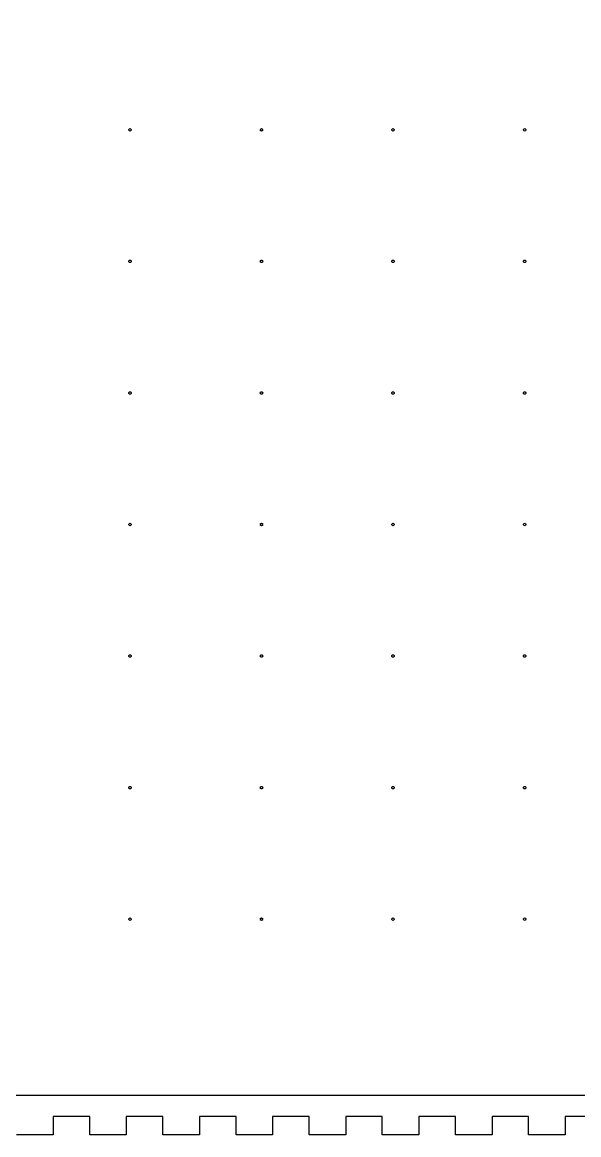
# Model space of a CAD drawing. Extents: x -1244 to 2756, y -1638 to 1362.
# Drawn here: x 1066 to 1248.6, y -640.9 to -275.8 of the extents above; entities that cross this region are included whole.
import ezdxf

# ---------------------------------------------------------------- set-up
doc = ezdxf.new("R2010")
doc.units = 0
doc.layers.add('Layer_1', color=7, linetype='CONTINUOUS')

msp = doc.modelspace()

# ---------------------------------------------------------------- linework, layer by layer
at = {"layer": 'Layer_1', "color": 7}
for points in [[(698.002527, 92.270025), (1418.335351, 92.270025), (1418.335351, -628.062779), (698.002527, -628.062779), (698.002527, 92.270025)], [(1101.74628, -311.07631), (1101.74628, -311.07631)], [(1144.92628, -311.07631), (1144.92628, -311.07631)], [(1188.10628, -311.07631), (1188.10628, -311.07631)], [(1231.286364, -311.07631), (1231.286364, -311.07631)], [(1101.74628, -354.25631), (1101.74628, -354.25631)], [(1144.92628, -354.25631), (1144.92628, -354.25631)], [(1188.10628, -354.25631), (1188.10628, -354.25631)], [(1231.286364, -354.25631), (1231.286364, -354.25631)], [(1101.74628, -397.43631), (1101.74628, -397.43631)], [(1144.92628, -397.43631), (1144.92628, -397.43631)], [(1188.10628, -397.43631), (1188.10628, -397.43631)], [(1231.286364, -397.43631), (1231.286364, -397.43631)], [(1101.74628, -440.616395), (1101.74628, -440.616395)], [(1144.92628, -440.616395), (1144.92628, -440.616395)], [(1188.10628, -440.616395), (1188.10628, -440.616395)], [(1231.286364, -440.616395), (1231.286364, -440.616395)], [(1101.74628, -483.796395), (1101.74628, -483.796395)], [(1144.92628, -483.796395), (1144.92628, -483.796395)], [(1188.10628, -483.796395), (1188.10628, -483.796395)], [(1231.286364, -483.796395), (1231.286364, -483.796395)], [(1101.74628, -526.976395), (1101.74628, -526.976395)], [(1144.92628, -526.976395), (1144.92628, -526.976395)], [(1188.10628, -526.976395), (1188.10628, -526.976395)], [(1231.286364, -526.976395), (1231.286364, -526.976395)], [(1101.74628, -570.156395), (1101.74628, -570.156395)], [(1144.92628, -570.156395), (1144.92628, -570.156395)], [(1188.10628, -570.156395), (1188.10628, -570.156395)], [(1231.286364, -570.156395), (1231.286364, -570.156395)]]:
    msp.add_lwpolyline(points, close=True, dxfattribs=at)
msp.add_lwpolyline([(1256.169079, -634.926677), (1244.16899, -634.926677), (1244.16899, -640.926694), (1232.169184, -640.926694), (1232.169184, -634.926677), (1220.169095, -634.926677), (1220.169095, -640.926694), (1208.169062, -640.926694), (1208.169062, -634.926677), (1196.169058, -634.926677), (1196.169058, -640.926694), (1184.169054, -640.926694), (1184.169054, -634.926677), (1172.16905, -634.926677), (1172.16905, -640.926694), (1160.169017, -640.926694), (1160.169017, -634.926677), (1148.169013, -634.926677), (1148.169013, -640.926694), (1136.169009, -640.926694), (1136.169009, -634.926677), (1124.169004, -634.926677), (1124.169004, -640.926694), (1112.169, -640.926694), (1112.169, -634.926677), (1100.168968, -634.926677), (1100.168968, -640.926694), (1088.168964, -640.926694), (1088.168964, -634.926677), (1076.168959, -634.926677), (1076.168959, -640.926694), (1064.168955, -640.926694)], dxfattribs=at)
for points in [[(1100.951429, -311.07631), (1100.951429, -310.970907), (1100.9933, -310.86982), (1101.067832, -310.795288)], [(1101.067832, -311.357333), (1100.9933, -311.282801), (1100.951429, -311.181714), (1100.951429, -311.07631)], [(1101.067832, -310.795288), (1101.142364, -310.720756), (1101.24345, -310.678885), (1101.348854, -310.678885)], [(1101.348854, -311.473736), (1101.24345, -311.473736), (1101.142364, -311.431865), (1101.067832, -311.357333)], [(1101.348854, -310.678885), (1101.454258, -310.678885), (1101.555345, -310.720756), (1101.629877, -310.795288)], [(1101.629877, -311.357333), (1101.555345, -311.431865), (1101.454258, -311.473736), (1101.348854, -311.473736)], [(1101.629877, -310.795288), (1101.704408, -310.86982), (1101.74628, -310.970907), (1101.74628, -311.07631)], [(1101.74628, -311.07631), (1101.74628, -311.181714), (1101.704408, -311.282801), (1101.629877, -311.357333)], [(1144.131429, -311.07631), (1144.131429, -310.970907), (1144.1733, -310.86982), (1144.247832, -310.795288)], [(1144.247832, -311.357333), (1144.1733, -311.282801), (1144.131429, -311.181714), (1144.131429, -311.07631)], [(1144.247832, -310.795288), (1144.322364, -310.720756), (1144.42345, -310.678885), (1144.528854, -310.678885)], [(1144.528854, -311.473736), (1144.42345, -311.473736), (1144.322364, -311.431865), (1144.247832, -311.357333)], [(1144.528854, -310.678885), (1144.634258, -310.678885), (1144.735345, -310.720756), (1144.809877, -310.795288)], [(1144.809877, -311.357333), (1144.735345, -311.431865), (1144.634258, -311.473736), (1144.528854, -311.473736)], [(1144.809877, -310.795288), (1144.884408, -310.86982), (1144.92628, -310.970907), (1144.92628, -311.07631)], [(1144.92628, -311.07631), (1144.92628, -311.181714), (1144.884408, -311.282801), (1144.809877, -311.357333)], [(1187.311429, -311.07631), (1187.311429, -310.970907), (1187.3533, -310.86982), (1187.427832, -310.795288)], [(1187.427832, -311.357333), (1187.3533, -311.282801), (1187.311429, -311.181714), (1187.311429, -311.07631)], [(1187.427832, -310.795288), (1187.502364, -310.720756), (1187.60345, -310.678885), (1187.708854, -310.678885)], [(1187.708854, -311.473736), (1187.60345, -311.473736), (1187.502364, -311.431865), (1187.427832, -311.357333)], [(1187.708854, -310.678885), (1187.814258, -310.678885), (1187.915345, -310.720756), (1187.989877, -310.795288)], [(1187.989877, -311.357333), (1187.915345, -311.431865), (1187.814258, -311.473736), (1187.708854, -311.473736)], [(1187.989877, -310.795288), (1188.064408, -310.86982), (1188.10628, -310.970907), (1188.10628, -311.07631)], [(1188.10628, -311.07631), (1188.10628, -311.181714), (1188.064408, -311.282801), (1187.989877, -311.357333)], [(1230.491514, -311.07631), (1230.491513, -310.970907), (1230.533385, -310.86982), (1230.607916, -310.795288)], [(1230.607916, -311.357333), (1230.533385, -311.282801), (1230.491513, -311.181714), (1230.491514, -311.07631)], [(1230.607916, -310.795288), (1230.682448, -310.720756), (1230.783535, -310.678885), (1230.888939, -310.678885)], [(1230.888939, -311.473736), (1230.783535, -311.473736), (1230.682448, -311.431865), (1230.607916, -311.357333)], [(1230.888939, -310.678885), (1230.994343, -310.678885), (1231.09543, -310.720756), (1231.169961, -310.795288)], [(1231.169961, -311.357333), (1231.09543, -311.431865), (1230.994343, -311.473736), (1230.888939, -311.473736)], [(1231.169961, -310.795288), (1231.244493, -310.86982), (1231.286365, -310.970907), (1231.286364, -311.07631)], [(1231.286364, -311.07631), (1231.286365, -311.181714), (1231.244493, -311.282801), (1231.169961, -311.357333)], [(1100.951429, -354.25631), (1100.951429, -354.150907), (1100.9933, -354.04982), (1101.067832, -353.975288)], [(1101.067832, -353.975288), (1101.142364, -353.900756), (1101.24345, -353.858885), (1101.348854, -353.858885)], [(1101.348854, -353.858885), (1101.454258, -353.858885), (1101.555345, -353.900756), (1101.629877, -353.975288)], [(1101.629877, -353.975288), (1101.704408, -354.04982), (1101.74628, -354.150907), (1101.74628, -354.25631)], [(1144.131429, -354.25631), (1144.131429, -354.150907), (1144.1733, -354.04982), (1144.247832, -353.975288)], [(1144.247832, -353.975288), (1144.322364, -353.900756), (1144.42345, -353.858885), (1144.528854, -353.858885)], [(1144.528854, -353.858885), (1144.634258, -353.858885), (1144.735345, -353.900756), (1144.809877, -353.975288)], [(1144.809877, -353.975288), (1144.884408, -354.04982), (1144.92628, -354.150907), (1144.92628, -354.25631)], [(1187.311429, -354.25631), (1187.311429, -354.150907), (1187.3533, -354.04982), (1187.427832, -353.975288)], [(1187.427832, -353.975288), (1187.502364, -353.900756), (1187.60345, -353.858885), (1187.708854, -353.858885)], [(1187.708854, -353.858885), (1187.814258, -353.858885), (1187.915345, -353.900756), (1187.989877, -353.975288)], [(1187.989877, -353.975288), (1188.064408, -354.04982), (1188.10628, -354.150907), (1188.10628, -354.25631)], [(1230.491514, -354.25631), (1230.491513, -354.150907), (1230.533385, -354.04982), (1230.607916, -353.975288)], [(1230.607916, -353.975288), (1230.682448, -353.900756), (1230.783535, -353.858885), (1230.888939, -353.858885)], [(1230.888939, -353.858885), (1230.994343, -353.858885), (1231.09543, -353.900756), (1231.169961, -353.975288)], [(1231.169961, -353.975288), (1231.244493, -354.04982), (1231.286365, -354.150907), (1231.286364, -354.25631)], [(1101.067832, -354.537333), (1100.9933, -354.462801), (1100.951429, -354.361714), (1100.951429, -354.25631)], [(1101.348854, -354.653736), (1101.24345, -354.653736), (1101.142364, -354.611865), (1101.067832, -354.537333)], [(1101.629877, -354.537333), (1101.555345, -354.611865), (1101.454258, -354.653736), (1101.348854, -354.653736)], [(1101.74628, -354.25631), (1101.74628, -354.361714), (1101.704408, -354.462801), (1101.629877, -354.537333)], [(1144.247832, -354.537333), (1144.1733, -354.462801), (1144.131429, -354.361714), (1144.131429, -354.25631)], [(1144.528854, -354.653736), (1144.42345, -354.653736), (1144.322364, -354.611865), (1144.247832, -354.537333)], [(1144.809877, -354.537333), (1144.735345, -354.611865), (1144.634258, -354.653736), (1144.528854, -354.653736)], [(1144.92628, -354.25631), (1144.92628, -354.361714), (1144.884408, -354.462801), (1144.809877, -354.537333)], [(1187.427832, -354.537333), (1187.3533, -354.462801), (1187.311429, -354.361714), (1187.311429, -354.25631)], [(1187.708854, -354.653736), (1187.60345, -354.653736), (1187.502364, -354.611865), (1187.427832, -354.537333)], [(1187.989877, -354.537333), (1187.915345, -354.611865), (1187.814258, -354.653736), (1187.708854, -354.653736)], [(1188.10628, -354.25631), (1188.10628, -354.361714), (1188.064408, -354.462801), (1187.989877, -354.537333)], [(1230.607916, -354.537333), (1230.533385, -354.462801), (1230.491513, -354.361714), (1230.491514, -354.25631)], [(1230.888939, -354.653736), (1230.783535, -354.653736), (1230.682448, -354.611865), (1230.607916, -354.537333)], [(1231.169961, -354.537333), (1231.09543, -354.611865), (1230.994343, -354.653736), (1230.888939, -354.653736)], [(1231.286364, -354.25631), (1231.286365, -354.361714), (1231.244493, -354.462801), (1231.169961, -354.537333)], [(1100.951429, -397.43631), (1100.951429, -397.330907), (1100.9933, -397.22982), (1101.067832, -397.155288)], [(1101.067832, -397.717333), (1100.9933, -397.642801), (1100.951429, -397.541714), (1100.951429, -397.43631)], [(1101.067832, -397.155288), (1101.142364, -397.080756), (1101.24345, -397.038885), (1101.348854, -397.038885)], [(1101.348854, -397.833736), (1101.24345, -397.833736), (1101.142364, -397.791865), (1101.067832, -397.717333)], [(1101.348854, -397.038885), (1101.454258, -397.038885), (1101.555345, -397.080756), (1101.629877, -397.155288)], [(1101.629877, -397.717333), (1101.555345, -397.791865), (1101.454258, -397.833736), (1101.348854, -397.833736)], [(1101.629877, -397.155288), (1101.704408, -397.22982), (1101.74628, -397.330907), (1101.74628, -397.43631)], [(1101.74628, -397.43631), (1101.74628, -397.541714), (1101.704408, -397.642801), (1101.629877, -397.717333)], [(1144.131429, -397.43631), (1144.131429, -397.330907), (1144.1733, -397.22982), (1144.247832, -397.155288)], [(1144.247832, -397.717333), (1144.1733, -397.642801), (1144.131429, -397.541714), (1144.131429, -397.43631)], [(1144.247832, -397.155288), (1144.322364, -397.080756), (1144.42345, -397.038885), (1144.528854, -397.038885)], [(1144.528854, -397.833736), (1144.42345, -397.833736), (1144.322364, -397.791865), (1144.247832, -397.717333)], [(1144.528854, -397.038885), (1144.634258, -397.038885), (1144.735345, -397.080756), (1144.809877, -397.155288)], [(1144.809877, -397.717333), (1144.735345, -397.791865), (1144.634258, -397.833736), (1144.528854, -397.833736)], [(1144.809877, -397.155288), (1144.884408, -397.22982), (1144.92628, -397.330907), (1144.92628, -397.43631)], [(1144.92628, -397.43631), (1144.92628, -397.541714), (1144.884408, -397.642801), (1144.809877, -397.717333)], [(1187.311429, -397.43631), (1187.311429, -397.330907), (1187.3533, -397.22982), (1187.427832, -397.155288)], [(1187.427832, -397.717333), (1187.3533, -397.642801), (1187.311429, -397.541714), (1187.311429, -397.43631)], [(1187.427832, -397.155288), (1187.502364, -397.080756), (1187.60345, -397.038885), (1187.708854, -397.038885)], [(1187.708854, -397.833736), (1187.60345, -397.833736), (1187.502364, -397.791865), (1187.427832, -397.717333)], [(1187.708854, -397.038885), (1187.814258, -397.038885), (1187.915345, -397.080756), (1187.989877, -397.155288)], [(1187.989877, -397.717333), (1187.915345, -397.791865), (1187.814258, -397.833736), (1187.708854, -397.833736)], [(1187.989877, -397.155288), (1188.064408, -397.22982), (1188.10628, -397.330907), (1188.10628, -397.43631)], [(1188.10628, -397.43631), (1188.10628, -397.541714), (1188.064408, -397.642801), (1187.989877, -397.717333)], [(1230.491514, -397.43631), (1230.491513, -397.330907), (1230.533385, -397.22982), (1230.607916, -397.155288)], [(1230.607916, -397.717333), (1230.533385, -397.642801), (1230.491513, -397.541714), (1230.491514, -397.43631)], [(1230.607916, -397.155288), (1230.682448, -397.080756), (1230.783535, -397.038885), (1230.888939, -397.038885)], [(1230.888939, -397.833736), (1230.783535, -397.833736), (1230.682448, -397.791865), (1230.607916, -397.717333)], [(1230.888939, -397.038885), (1230.994343, -397.038885), (1231.09543, -397.080756), (1231.169961, -397.155288)], [(1231.169961, -397.717333), (1231.09543, -397.791865), (1230.994343, -397.833736), (1230.888939, -397.833736)], [(1231.169961, -397.155288), (1231.244493, -397.22982), (1231.286365, -397.330907), (1231.286364, -397.43631)], [(1231.286364, -397.43631), (1231.286365, -397.541714), (1231.244493, -397.642801), (1231.169961, -397.717333)], [(1100.951429, -440.616395), (1100.951429, -440.510991), (1100.9933, -440.409904), (1101.067832, -440.335373)], [(1101.067832, -440.897418), (1100.9933, -440.822886), (1100.951429, -440.721799), (1100.951429, -440.616395)], [(1101.067832, -440.335373), (1101.142364, -440.260841), (1101.24345, -440.218969), (1101.348854, -440.21897)], [(1101.348854, -441.01382), (1101.24345, -441.013821), (1101.142364, -440.971949), (1101.067832, -440.897418)], [(1101.348854, -440.21897), (1101.454258, -440.218969), (1101.555345, -440.260841), (1101.629877, -440.335373)], [(1101.629877, -440.897418), (1101.555345, -440.971949), (1101.454258, -441.013821), (1101.348854, -441.01382)], [(1101.629877, -440.335373), (1101.704408, -440.409904), (1101.74628, -440.510991), (1101.74628, -440.616395)], [(1101.74628, -440.616395), (1101.74628, -440.721799), (1101.704408, -440.822886), (1101.629877, -440.897418)], [(1144.131429, -440.616395), (1144.131429, -440.510991), (1144.1733, -440.409904), (1144.247832, -440.335373)], [(1144.247832, -440.897418), (1144.1733, -440.822886), (1144.131429, -440.721799), (1144.131429, -440.616395)], [(1144.247832, -440.335373), (1144.322364, -440.260841), (1144.42345, -440.218969), (1144.528854, -440.21897)], [(1144.528854, -441.01382), (1144.42345, -441.013821), (1144.322364, -440.971949), (1144.247832, -440.897418)], [(1144.528854, -440.21897), (1144.634258, -440.218969), (1144.735345, -440.260841), (1144.809877, -440.335373)], [(1144.809877, -440.897418), (1144.735345, -440.971949), (1144.634258, -441.013821), (1144.528854, -441.01382)], [(1144.809877, -440.335373), (1144.884408, -440.409904), (1144.92628, -440.510991), (1144.92628, -440.616395)], [(1144.92628, -440.616395), (1144.92628, -440.721799), (1144.884408, -440.822886), (1144.809877, -440.897418)], [(1187.311429, -440.616395), (1187.311429, -440.510991), (1187.3533, -440.409904), (1187.427832, -440.335373)], [(1187.427832, -440.897418), (1187.3533, -440.822886), (1187.311429, -440.721799), (1187.311429, -440.616395)], [(1187.427832, -440.335373), (1187.502364, -440.260841), (1187.60345, -440.218969), (1187.708854, -440.21897)], [(1187.708854, -441.01382), (1187.60345, -441.013821), (1187.502364, -440.971949), (1187.427832, -440.897418)], [(1187.708854, -440.21897), (1187.814258, -440.218969), (1187.915345, -440.260841), (1187.989877, -440.335373)], [(1187.989877, -440.897418), (1187.915345, -440.971949), (1187.814258, -441.013821), (1187.708854, -441.01382)], [(1187.989877, -440.335373), (1188.064408, -440.409904), (1188.10628, -440.510991), (1188.10628, -440.616395)], [(1188.10628, -440.616395), (1188.10628, -440.721799), (1188.064408, -440.822886), (1187.989877, -440.897418)], [(1230.491514, -440.616395), (1230.491513, -440.510991), (1230.533385, -440.409904), (1230.607916, -440.335373)], [(1230.607916, -440.897418), (1230.533385, -440.822886), (1230.491513, -440.721799), (1230.491514, -440.616395)], [(1230.607916, -440.335373), (1230.682448, -440.260841), (1230.783535, -440.218969), (1230.888939, -440.21897)], [(1230.888939, -441.01382), (1230.783535, -441.013821), (1230.682448, -440.971949), (1230.607916, -440.897418)], [(1230.888939, -440.21897), (1230.994343, -440.218969), (1231.09543, -440.260841), (1231.169961, -440.335373)], [(1231.169961, -440.897418), (1231.09543, -440.971949), (1230.994343, -441.013821), (1230.888939, -441.01382)], [(1231.169961, -440.335373), (1231.244493, -440.409904), (1231.286365, -440.510991), (1231.286364, -440.616395)], [(1231.286364, -440.616395), (1231.286365, -440.721799), (1231.244493, -440.822886), (1231.169961, -440.897418)], [(1100.951429, -483.796395), (1100.951429, -483.690991), (1100.9933, -483.589904), (1101.067832, -483.515373)], [(1101.067832, -484.077418), (1100.9933, -484.002886), (1100.951429, -483.901799), (1100.951429, -483.796395)], [(1101.067832, -483.515373), (1101.142364, -483.440841), (1101.24345, -483.398969), (1101.348854, -483.39897)], [(1101.348854, -484.19382), (1101.24345, -484.193821), (1101.142364, -484.151949), (1101.067832, -484.077418)], [(1101.348854, -483.39897), (1101.454258, -483.398969), (1101.555345, -483.440841), (1101.629877, -483.515373)], [(1101.629877, -484.077418), (1101.555345, -484.151949), (1101.454258, -484.193821), (1101.348854, -484.19382)], [(1101.629877, -483.515373), (1101.704408, -483.589904), (1101.74628, -483.690991), (1101.74628, -483.796395)], [(1101.74628, -483.796395), (1101.74628, -483.901799), (1101.704408, -484.002886), (1101.629877, -484.077418)], [(1144.131429, -483.796395), (1144.131429, -483.690991), (1144.1733, -483.589904), (1144.247832, -483.515373)], [(1144.247832, -484.077418), (1144.1733, -484.002886), (1144.131429, -483.901799), (1144.131429, -483.796395)], [(1144.247832, -483.515373), (1144.322364, -483.440841), (1144.42345, -483.398969), (1144.528854, -483.39897)], [(1144.528854, -484.19382), (1144.42345, -484.193821), (1144.322364, -484.151949), (1144.247832, -484.077418)], [(1144.528854, -483.39897), (1144.634258, -483.398969), (1144.735345, -483.440841), (1144.809877, -483.515373)], [(1144.809877, -484.077418), (1144.735345, -484.151949), (1144.634258, -484.193821), (1144.528854, -484.19382)], [(1144.809877, -483.515373), (1144.884408, -483.589904), (1144.92628, -483.690991), (1144.92628, -483.796395)], [(1144.92628, -483.796395), (1144.92628, -483.901799), (1144.884408, -484.002886), (1144.809877, -484.077418)], [(1187.311429, -483.796395), (1187.311429, -483.690991), (1187.3533, -483.589904), (1187.427832, -483.515373)], [(1187.427832, -484.077418), (1187.3533, -484.002886), (1187.311429, -483.901799), (1187.311429, -483.796395)], [(1187.427832, -483.515373), (1187.502364, -483.440841), (1187.60345, -483.398969), (1187.708854, -483.39897)], [(1187.708854, -484.19382), (1187.60345, -484.193821), (1187.502364, -484.151949), (1187.427832, -484.077418)], [(1187.708854, -483.39897), (1187.814258, -483.398969), (1187.915345, -483.440841), (1187.989877, -483.515373)], [(1187.989877, -484.077418), (1187.915345, -484.151949), (1187.814258, -484.193821), (1187.708854, -484.19382)], [(1187.989877, -483.515373), (1188.064408, -483.589904), (1188.10628, -483.690991), (1188.10628, -483.796395)], [(1188.10628, -483.796395), (1188.10628, -483.901799), (1188.064408, -484.002886), (1187.989877, -484.077418)], [(1230.491514, -483.796395), (1230.491513, -483.690991), (1230.533385, -483.589904), (1230.607916, -483.515373)], [(1230.607916, -484.077418), (1230.533385, -484.002886), (1230.491513, -483.901799), (1230.491514, -483.796395)], [(1230.607916, -483.515373), (1230.682448, -483.440841), (1230.783535, -483.398969), (1230.888939, -483.39897)], [(1230.888939, -484.19382), (1230.783535, -484.193821), (1230.682448, -484.151949), (1230.607916, -484.077418)], [(1230.888939, -483.39897), (1230.994343, -483.398969), (1231.09543, -483.440841), (1231.169961, -483.515373)], [(1231.169961, -484.077418), (1231.09543, -484.151949), (1230.994343, -484.193821), (1230.888939, -484.19382)], [(1231.169961, -483.515373), (1231.244493, -483.589904), (1231.286365, -483.690991), (1231.286364, -483.796395)], [(1231.286364, -483.796395), (1231.286365, -483.901799), (1231.244493, -484.002886), (1231.169961, -484.077418)], [(1100.951429, -526.976395), (1100.951429, -526.870991), (1100.9933, -526.769904), (1101.067832, -526.695373)], [(1101.067832, -527.257418), (1100.9933, -527.182886), (1100.951429, -527.081799), (1100.951429, -526.976395)], [(1101.067832, -526.695373), (1101.142364, -526.620841), (1101.24345, -526.578969), (1101.348854, -526.57897)], [(1101.348854, -527.37382), (1101.24345, -527.373821), (1101.142364, -527.331949), (1101.067832, -527.257418)], [(1101.348854, -526.57897), (1101.454258, -526.578969), (1101.555345, -526.620841), (1101.629877, -526.695373)], [(1101.629877, -527.257418), (1101.555345, -527.331949), (1101.454258, -527.373821), (1101.348854, -527.37382)], [(1101.629877, -526.695373), (1101.704408, -526.769904), (1101.74628, -526.870991), (1101.74628, -526.976395)], [(1101.74628, -526.976395), (1101.74628, -527.081799), (1101.704408, -527.182886), (1101.629877, -527.257418)], [(1144.131429, -526.976395), (1144.131429, -526.870991), (1144.1733, -526.769904), (1144.247832, -526.695373)], [(1144.247832, -527.257418), (1144.1733, -527.182886), (1144.131429, -527.081799), (1144.131429, -526.976395)], [(1144.247832, -526.695373), (1144.322364, -526.620841), (1144.42345, -526.578969), (1144.528854, -526.57897)], [(1144.528854, -527.37382), (1144.42345, -527.373821), (1144.322364, -527.331949), (1144.247832, -527.257418)], [(1144.528854, -526.57897), (1144.634258, -526.578969), (1144.735345, -526.620841), (1144.809877, -526.695373)], [(1144.809877, -527.257418), (1144.735345, -527.331949), (1144.634258, -527.373821), (1144.528854, -527.37382)], [(1144.809877, -526.695373), (1144.884408, -526.769904), (1144.92628, -526.870991), (1144.92628, -526.976395)], [(1144.92628, -526.976395), (1144.92628, -527.081799), (1144.884408, -527.182886), (1144.809877, -527.257418)], [(1187.311429, -526.976395), (1187.311429, -526.870991), (1187.3533, -526.769904), (1187.427832, -526.695373)], [(1187.427832, -527.257418), (1187.3533, -527.182886), (1187.311429, -527.081799), (1187.311429, -526.976395)], [(1187.427832, -526.695373), (1187.502364, -526.620841), (1187.60345, -526.578969), (1187.708854, -526.57897)], [(1187.708854, -527.37382), (1187.60345, -527.373821), (1187.502364, -527.331949), (1187.427832, -527.257418)], [(1187.708854, -526.57897), (1187.814258, -526.578969), (1187.915345, -526.620841), (1187.989877, -526.695373)], [(1187.989877, -527.257418), (1187.915345, -527.331949), (1187.814258, -527.373821), (1187.708854, -527.37382)], [(1187.989877, -526.695373), (1188.064408, -526.769904), (1188.10628, -526.870991), (1188.10628, -526.976395)], [(1188.10628, -526.976395), (1188.10628, -527.081799), (1188.064408, -527.182886), (1187.989877, -527.257418)], [(1230.491514, -526.976395), (1230.491513, -526.870991), (1230.533385, -526.769904), (1230.607916, -526.695373)], [(1230.607916, -527.257418), (1230.533385, -527.182886), (1230.491513, -527.081799), (1230.491514, -526.976395)], [(1230.607916, -526.695373), (1230.682448, -526.620841), (1230.783535, -526.578969), (1230.888939, -526.57897)], [(1230.888939, -527.37382), (1230.783535, -527.373821), (1230.682448, -527.331949), (1230.607916, -527.257418)], [(1230.888939, -526.57897), (1230.994343, -526.578969), (1231.09543, -526.620841), (1231.169961, -526.695373)], [(1231.169961, -527.257418), (1231.09543, -527.331949), (1230.994343, -527.373821), (1230.888939, -527.37382)], [(1231.169961, -526.695373), (1231.244493, -526.769904), (1231.286365, -526.870991), (1231.286364, -526.976395)], [(1231.286364, -526.976395), (1231.286365, -527.081799), (1231.244493, -527.182886), (1231.169961, -527.257418)], [(1100.951429, -570.156395), (1100.951429, -570.050991), (1100.9933, -569.949904), (1101.067832, -569.875373)], [(1101.067832, -570.437418), (1100.9933, -570.362886), (1100.951429, -570.261799), (1100.951429, -570.156395)], [(1101.067832, -569.875373), (1101.142364, -569.800841), (1101.24345, -569.758969), (1101.348854, -569.75897)], [(1101.348854, -570.55382), (1101.24345, -570.553821), (1101.142364, -570.511949), (1101.067832, -570.437418)], [(1101.348854, -569.75897), (1101.454258, -569.758969), (1101.555345, -569.800841), (1101.629877, -569.875373)], [(1101.629877, -570.437418), (1101.555345, -570.511949), (1101.454258, -570.553821), (1101.348854, -570.55382)], [(1101.629877, -569.875373), (1101.704408, -569.949904), (1101.74628, -570.050991), (1101.74628, -570.156395)], [(1101.74628, -570.156395), (1101.74628, -570.261799), (1101.704408, -570.362886), (1101.629877, -570.437418)], [(1144.131429, -570.156395), (1144.131429, -570.050991), (1144.1733, -569.949904), (1144.247832, -569.875373)], [(1144.247832, -570.437418), (1144.1733, -570.362886), (1144.131429, -570.261799), (1144.131429, -570.156395)], [(1144.247832, -569.875373), (1144.322364, -569.800841), (1144.42345, -569.758969), (1144.528854, -569.75897)], [(1144.528854, -570.55382), (1144.42345, -570.553821), (1144.322364, -570.511949), (1144.247832, -570.437418)], [(1144.528854, -569.75897), (1144.634258, -569.758969), (1144.735345, -569.800841), (1144.809877, -569.875373)], [(1144.809877, -570.437418), (1144.735345, -570.511949), (1144.634258, -570.553821), (1144.528854, -570.55382)], [(1144.809877, -569.875373), (1144.884408, -569.949904), (1144.92628, -570.050991), (1144.92628, -570.156395)], [(1144.92628, -570.156395), (1144.92628, -570.261799), (1144.884408, -570.362886), (1144.809877, -570.437418)], [(1187.311429, -570.156395), (1187.311429, -570.050991), (1187.3533, -569.949904), (1187.427832, -569.875373)], [(1187.427832, -570.437418), (1187.3533, -570.362886), (1187.311429, -570.261799), (1187.311429, -570.156395)], [(1187.427832, -569.875373), (1187.502364, -569.800841), (1187.60345, -569.758969), (1187.708854, -569.75897)], [(1187.708854, -570.55382), (1187.60345, -570.553821), (1187.502364, -570.511949), (1187.427832, -570.437418)], [(1187.708854, -569.75897), (1187.814258, -569.758969), (1187.915345, -569.800841), (1187.989877, -569.875373)], [(1187.989877, -570.437418), (1187.915345, -570.511949), (1187.814258, -570.553821), (1187.708854, -570.55382)], [(1187.989877, -569.875373), (1188.064408, -569.949904), (1188.10628, -570.050991), (1188.10628, -570.156395)], [(1188.10628, -570.156395), (1188.10628, -570.261799), (1188.064408, -570.362886), (1187.989877, -570.437418)], [(1230.491514, -570.156395), (1230.491513, -570.050991), (1230.533385, -569.949904), (1230.607916, -569.875373)], [(1230.607916, -570.437418), (1230.533385, -570.362886), (1230.491513, -570.261799), (1230.491514, -570.156395)], [(1230.607916, -569.875373), (1230.682448, -569.800841), (1230.783535, -569.758969), (1230.888939, -569.75897)], [(1230.888939, -570.55382), (1230.783535, -570.553821), (1230.682448, -570.511949), (1230.607916, -570.437418)], [(1230.888939, -569.75897), (1230.994343, -569.758969), (1231.09543, -569.800841), (1231.169961, -569.875373)], [(1231.169961, -570.437418), (1231.09543, -570.511949), (1230.994343, -570.553821), (1230.888939, -570.55382)], [(1231.169961, -569.875373), (1231.244493, -569.949904), (1231.286365, -570.050991), (1231.286364, -570.156395)], [(1231.286364, -570.156395), (1231.286365, -570.261799), (1231.244493, -570.362886), (1231.169961, -570.437418)]]:
    msp.add_open_spline(points, degree=3, dxfattribs=at)

doc.saveas('drawing.dxf')
